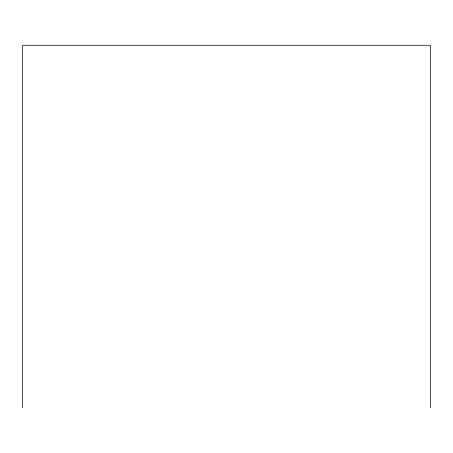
<?xml version="1.0" encoding="UTF-8"?>
<svg xmlns="http://www.w3.org/2000/svg" width="453" height="453" viewBox="0 0 453 453"><rect width="100%" height="100%" fill="white"/><g stroke="black" fill="none" stroke-linecap="round" stroke-linejoin="round"><path stroke-width="0.68" d="M430.35 407.711L430.35 45.289L22.65 45.289L22.65 407.711"/></g></svg>
